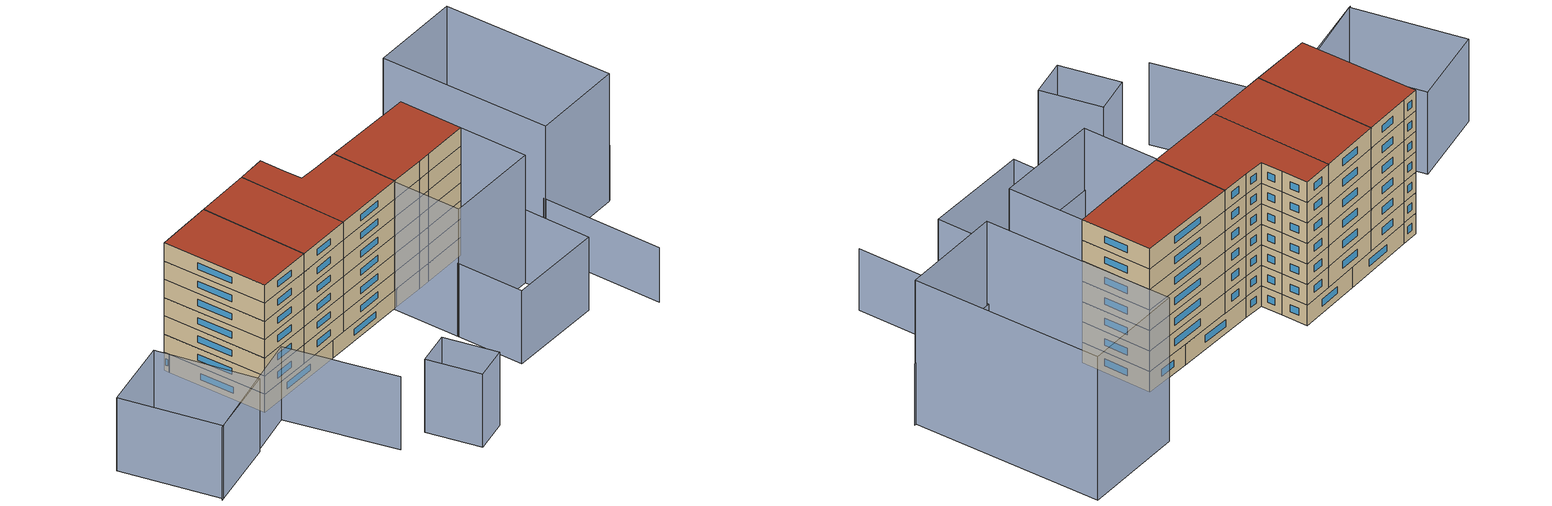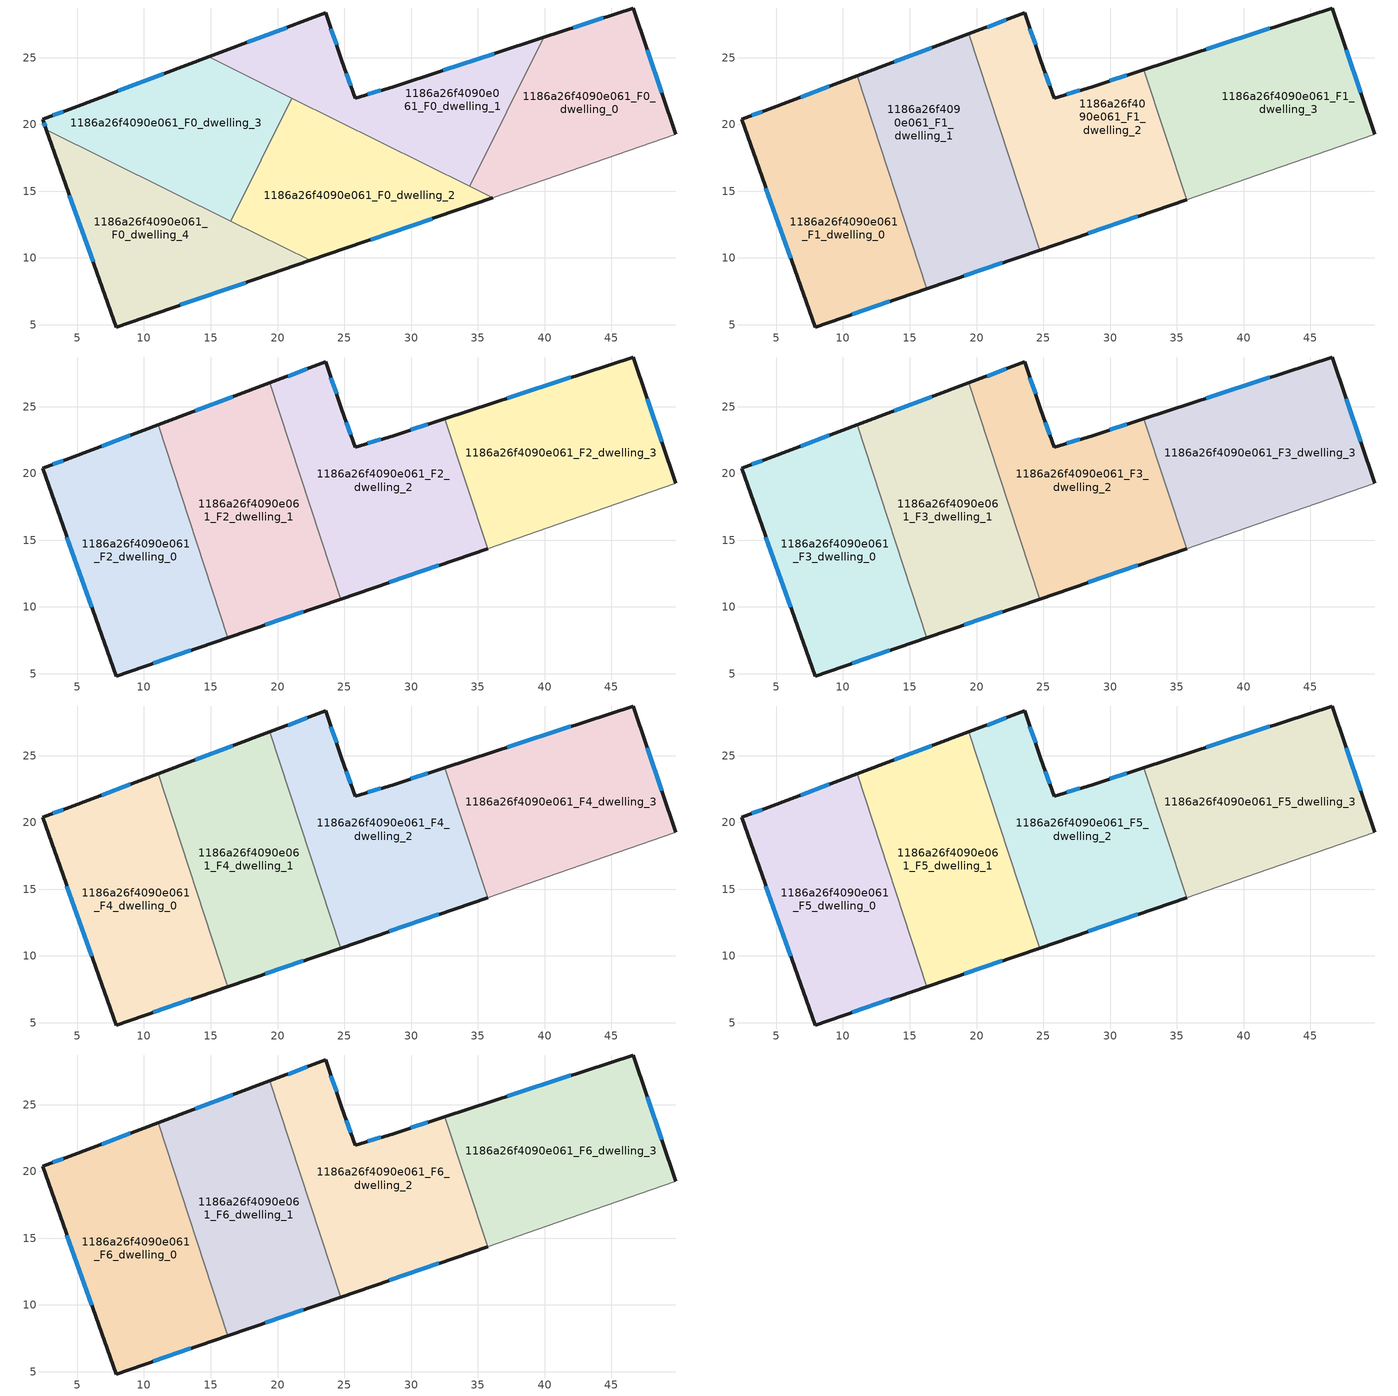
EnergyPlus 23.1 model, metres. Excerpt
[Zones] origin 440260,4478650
1186a26f4090e061_F0_dwelling_0
 floor ground (EU_floor_Construction): 46.62,28.72 49.84,19.25 42.82,16.83 40.99,16.17 36.12,14.5 34.41,15.35 39.95,26.53 z0
 wall outside (EU_wall_Construction): 49.84,19.25 46.62,28.72 39.95,26.53 z0:3
 wall adiabatic (EU_wall_Construction): 36.12,14.5 40.99,16.17 42.82,16.83 49.84,19.25 z0:3
 wall to 1186a26f4090e061_F0_dwelling_1 (EU_wall_Construction): 39.95,26.53 34.41,15.35 z0:3
 wall to 1186a26f4090e061_F0_dwelling_2 (EU_wall_Construction): 34.41,15.35 36.12,14.5 z0:3
 window (EU_Window_Construction): 44.41,27.99 42.16,27.25 / 48.77,22.39 47.69,25.58 z0.99:2.01
1186a26f4090e061_F0_dwelling_1
 floor ground (EU_floor_Construction): 39.95,26.53 34.41,15.35 14.84,25.05 23.6,28.35 24.83,24.76 25.82,21.96 28.7,22.83 z0
 wall outside (EU_wall_Construction): 39.95,26.53 28.7,22.83 25.82,21.96 24.83,24.76 23.6,28.35 14.84,25.05 z0:3
 wall to 1186a26f4090e061_F0_dwelling_3 (EU_wall_Construction): 14.84,25.05 21.07,21.96 z0:3
 wall to 1186a26f4090e061_F0_dwelling_2 (EU_wall_Construction): 21.07,21.96 34.41,15.35 z0:3
 window (EU_Window_Construction): 36.22,25.3 32.43,24.06 / 20.7,27.25 17.75,26.14 / 24.42,25.95 24.01,27.16 / 25.49,22.89 25.16,23.83 / 27.75,22.54 26.78,22.25 z0.99:2.01
1186a26f4090e061_F0_dwelling_2
 floor ground (EU_floor_Construction): 36.12,14.5 22.45,9.81 16.51,12.75 21.07,21.96 z0
 wall outside (EU_wall_Construction): 22.45,9.81 36.12,14.5 z0:3
 wall to 1186a26f4090e061_F0_dwelling_3 (EU_wall_Construction): 21.07,21.96 16.51,12.75 z0:3
 wall to 1186a26f4090e061_F0_dwelling_4 (EU_wall_Construction): 16.51,12.75 22.45,9.81 z0:3
 window (EU_Window_Construction): 26.98,11.37 31.59,12.95 z0.99:2.01
1186a26f4090e061_F0_dwelling_3
 floor ground (EU_floor_Construction): 21.07,21.96 16.51,12.75 2.68,19.61 2.41,20.38 4.73,21.25 14.84,25.05 z0
 wall outside (EU_wall_Construction): 14.84,25.05 4.73,21.25 2.41,20.38 2.68,19.61 z0:3
 wall to 1186a26f4090e061_F0_dwelling_4 (EU_wall_Construction): 2.68,19.61 16.51,12.76 z0:3
 window (EU_Window_Construction): 11.49,23.79 8.09,22.51 / 2.5,20.12 2.59,19.86 / 3.96,20.96 3.18,20.67 z0.99:2.01
1186a26f4090e061_F0_dwelling_4
 floor ground (EU_floor_Construction): 22.45,9.81 7.92,4.83 2.68,19.61 z0
 wall outside (EU_wall_Construction): 2.68,19.61 7.92,4.83 22.45,9.81 z0:3
 window (EU_Window_Construction): 12.73,6.48 17.63,8.16 / 4.42,14.71 6.18,9.73 z0.99:2.01
1186a26f4090e061_F1_dwelling_0
 floor to 1186a26f4090e061_F0_dwelling_4 (EU_floor_Construction): 14.27,13.86 16.29,7.7 7.92,4.83 2.68,19.61 z3
 floor to 1186a26f4090e061_F0_dwelling_3 (EU_floor_Construction): 11.07,23.63 14.27,13.86 2.68,19.61 2.41,20.38 4.73,21.25 z3
 wall outside (EU_wall_Construction): 11.07,23.63 4.73,21.25 2.41,20.38 7.92,4.83 16.29,7.7 z3:6
 wall to 1186a26f4090e061_F1_dwelling_1 (EU_wall_Construction): 16.29,7.7 11.07,23.63 z3:6
 window (EU_Window_Construction): 10.69,5.78 13.52,6.75 / 4.23,15.22 6.09,9.98 / 3.96,20.96 3.18,20.67 / 8.97,22.84 6.84,22.04 z3.99:5.01
1186a26f4090e061_F1_dwelling_1
 floor to 1186a26f4090e061_F0_dwelling_3 (EU_floor_Construction): 20.98,22.01 21.02,21.87 16.51,12.75 14.27,13.86 11.07,23.63 14.84,25.05 z3
 floor to 1186a26f4090e061_F0_dwelling_4 (EU_floor_Construction): 22.45,9.81 16.29,7.7 14.27,13.86 z3
 floor to 1186a26f4090e061_F0_dwelling_2 (EU_floor_Construction): 21.02,21.87 24.72,10.59 22.45,9.81 16.51,12.76 z3
 floor to 1186a26f4090e061_F0_dwelling_1 (EU_floor_Construction): 19.42,26.77 20.98,22.01 14.84,25.05 z3
 wall outside (EU_wall_Construction): 16.29,7.7 24.72,10.59 / 19.42,26.77 11.07,23.63 z3:6
 wall to 1186a26f4090e061_F1_dwelling_2 (EU_wall_Construction): 24.72,10.59 19.42,26.77 z3:6
 window (EU_Window_Construction): 19.08,8.66 21.92,9.63 / 16.65,25.73 13.84,24.67 z3.99:5.01
1186a26f4090e061_F1_dwelling_2
 floor to 1186a26f4090e061_F0_dwelling_1 (EU_floor_Construction): 32.54,24.09 35.01,16.56 34.41,15.35 20.98,22.01 19.42,26.77 23.6,28.35 24.83,24.76 25.82,21.96 28.7,22.83 z3
 floor to 1186a26f4090e061_F0_dwelling_2 (EU_floor_Construction): 35.6,14.76 35.73,14.37 24.72,10.59 21.02,21.87 21.07,21.96 z3
 floor to 1186a26f4090e061_F0_dwelling_0 (EU_floor_Construction): 35.01,16.56 35.6,14.76 34.41,15.35 z3
 wall outside (EU_wall_Construction): 32.54,24.09 28.7,22.83 25.82,21.96 24.83,24.76 23.6,28.35 19.42,26.77 / 24.72,10.59 35.73,14.37 z3:6
 wall to 1186a26f4090e061_F1_dwelling_3 (EU_wall_Construction): 35.73,14.37 32.54,24.09 z3:6
 window (EU_Window_Construction): 25.49,22.89 25.16,23.83 / 27.75,22.54 26.78,22.25 / 31.27,23.68 29.97,23.25 / 28.37,11.84 32.08,13.12 / 22.21,27.82 20.8,27.29 / 24.42,25.95 24.01,27.16 z3.99:5.01
1186a26f4090e061_F1_dwelling_3
 floor to 1186a26f4090e061_F0_dwelling_0 (EU_floor_Construction): 46.62,28.72 49.84,19.25 42.82,16.83 40.99,16.17 36.12,14.5 35.6,14.76 35.01,16.56 39.95,26.53 z3
 floor to 1186a26f4090e061_F0_dwelling_1 (EU_floor_Construction): 39.95,26.53 35.01,16.56 32.54,24.09 z3
 floor to 1186a26f4090e061_F0_dwelling_2 (EU_floor_Construction): 36.12,14.5 35.73,14.37 35.6,14.76 z3
 wall outside (EU_wall_Construction): 49.84,19.25 46.62,28.72 32.54,24.09 z3:6
 wall adiabatic (EU_wall_Construction): 35.73,14.37 40.99,16.17 42.82,16.83 49.84,19.25 z3:6
 window (EU_Window_Construction): 41.96,27.19 37.21,25.63 / 48.77,22.39 47.69,25.58 z3.99:5.01
1186a26f4090e061_F2_dwelling_0
 floor to 1186a26f4090e061_F1_dwelling_0 (EU_floor_Construction): 11.07,23.63 16.29,7.7 7.92,4.83 2.41,20.38 4.73,21.25 z6
 wall outside (EU_wall_Construction): 11.07,23.63 4.73,21.25 2.41,20.38 7.92,4.83 16.29,7.7 z6:9
 wall to 1186a26f4090e061_F2_dwelling_1 (EU_wall_Construction): 16.29,7.7 11.07,23.63 z6:9
 window (EU_Window_Construction): 10.69,5.78 13.52,6.75 / 4.23,15.22 6.09,9.98 / 3.96,20.96 3.18,20.67 / 8.97,22.84 6.84,22.04 z6.99:8.01
1186a26f4090e061_F2_dwelling_1
 floor to 1186a26f4090e061_F1_dwelling_1 (EU_floor_Construction): 19.42,26.77 24.72,10.59 16.29,7.7 11.07,23.63 z6
 wall outside (EU_wall_Construction): 16.29,7.7 24.72,10.59 / 19.42,26.77 11.07,23.63 z6:9
 wall to 1186a26f4090e061_F2_dwelling_2 (EU_wall_Construction): 24.72,10.59 19.42,26.77 z6:9
 window (EU_Window_Construction): 19.08,8.66 21.92,9.63 / 16.65,25.73 13.84,24.67 z6.99:8.01
1186a26f4090e061_F2_dwelling_2
 floor to 1186a26f4090e061_F1_dwelling_2 (EU_floor_Construction): 32.54,24.09 35.73,14.37 24.72,10.59 19.42,26.77 23.6,28.35 24.83,24.76 25.82,21.96 28.7,22.83 z6
 wall outside (EU_wall_Construction): 32.54,24.09 28.7,22.83 25.82,21.96 24.83,24.76 23.6,28.35 19.42,26.77 / 24.72,10.59 35.73,14.37 z6:9
 wall to 1186a26f4090e061_F2_dwelling_3 (EU_wall_Construction): 35.73,14.37 32.54,24.09 z6:9
 window (EU_Window_Construction): 25.49,22.89 25.16,23.83 / 27.75,22.54 26.78,22.25 / 31.27,23.68 29.97,23.25 / 28.37,11.84 32.08,13.12 / 22.21,27.82 20.8,27.29 / 24.42,25.95 24.01,27.16 z6.99:8.01
1186a26f4090e061_F2_dwelling_3
 floor to 1186a26f4090e061_F1_dwelling_3 (EU_floor_Construction): 46.62,28.72 49.84,19.25 42.82,16.83 40.99,16.17 35.73,14.37 32.54,24.09 z6
 wall outside (EU_wall_Construction): 49.84,19.25 46.62,28.72 32.54,24.09 z6:9
 wall adiabatic (EU_wall_Construction): 35.73,14.37 40.99,16.17 42.82,16.83 49.84,19.25 z6:9
 window (EU_Window_Construction): 41.96,27.19 37.21,25.63 / 48.77,22.39 47.69,25.58 z6.99:8.01
1186a26f4090e061_F3_dwelling_0
 floor to 1186a26f4090e061_F2_dwelling_0 (EU_floor_Construction): 11.07,23.63 16.29,7.7 7.92,4.83 2.41,20.38 4.73,21.25 z9
 wall outside (EU_wall_Construction): 11.07,23.63 4.73,21.25 2.41,20.38 7.92,4.83 16.29,7.7 z9:12
 wall to 1186a26f4090e061_F3_dwelling_1 (EU_wall_Construction): 16.29,7.7 11.07,23.63 z9:12
 window (EU_Window_Construction): 10.69,5.78 13.52,6.75 / 4.23,15.22 6.09,9.98 / 3.96,20.96 3.18,20.67 / 8.97,22.84 6.84,22.04 z9.99:11.01
1186a26f4090e061_F3_dwelling_1
 floor to 1186a26f4090e061_F2_dwelling_1 (EU_floor_Construction): 19.42,26.77 24.72,10.59 16.29,7.7 11.07,23.63 z9
 wall outside (EU_wall_Construction): 16.29,7.7 24.72,10.59 / 19.42,26.77 11.07,23.63 z9:12
 wall to 1186a26f4090e061_F3_dwelling_2 (EU_wall_Construction): 24.72,10.59 19.42,26.77 z9:12
 window (EU_Window_Construction): 19.08,8.66 21.92,9.63 / 16.65,25.73 13.84,24.67 z9.99:11.01
1186a26f4090e061_F3_dwelling_2
 floor to 1186a26f4090e061_F2_dwelling_2 (EU_floor_Construction): 32.54,24.09 35.73,14.37 24.72,10.59 19.42,26.77 23.6,28.35 24.83,24.76 25.82,21.96 28.7,22.83 z9
 wall outside (EU_wall_Construction): 32.54,24.09 28.7,22.83 25.82,21.96 24.83,24.76 23.6,28.35 19.42,26.77 / 24.72,10.59 35.73,14.37 z9:12
 wall to 1186a26f4090e061_F3_dwelling_3 (EU_wall_Construction): 35.73,14.37 32.54,24.09 z9:12
 window (EU_Window_Construction): 25.49,22.89 25.16,23.83 / 27.75,22.54 26.78,22.25 / 31.27,23.68 29.97,23.25 / 28.37,11.84 32.08,13.12 / 22.21,27.82 20.8,27.29 / 24.42,25.95 24.01,27.16 z9.99:11.01
1186a26f4090e061_F3_dwelling_3
 floor to 1186a26f4090e061_F2_dwelling_3 (EU_floor_Construction): 46.62,28.72 49.84,19.25 42.82,16.83 40.99,16.17 35.73,14.37 32.54,24.09 z9
 wall outside (EU_wall_Construction): 49.84,19.25 46.62,28.72 32.54,24.09 z9:12
 wall adiabatic (EU_wall_Construction): 35.73,14.37 40.99,16.17 42.82,16.83 49.84,19.25 z9:12
 window (EU_Window_Construction): 41.96,27.19 37.21,25.63 / 48.77,22.39 47.69,25.58 z9.99:11.01
1186a26f4090e061_F4_dwelling_0
 floor to 1186a26f4090e061_F3_dwelling_0 (EU_floor_Construction): 11.07,23.63 16.29,7.7 7.92,4.83 2.41,20.38 4.73,21.25 z12
 wall outside (EU_wall_Construction): 11.07,23.63 4.73,21.25 2.41,20.38 7.92,4.83 16.29,7.7 z12:15
 wall to 1186a26f4090e061_F4_dwelling_1 (EU_wall_Construction): 16.29,7.7 11.07,23.63 z12:15
 window (EU_Window_Construction): 10.69,5.78 13.52,6.75 / 4.23,15.22 6.09,9.98 / 3.96,20.96 3.18,20.67 / 8.97,22.84 6.84,22.04 z12.99:14.01
1186a26f4090e061_F4_dwelling_1
 floor to 1186a26f4090e061_F3_dwelling_1 (EU_floor_Construction): 19.42,26.77 24.72,10.59 16.29,7.7 11.07,23.63 z12
 wall outside (EU_wall_Construction): 16.29,7.7 24.72,10.59 / 19.42,26.77 11.07,23.63 z12:15
 wall to 1186a26f4090e061_F4_dwelling_2 (EU_wall_Construction): 24.72,10.59 19.42,26.77 z12:15
 window (EU_Window_Construction): 19.08,8.66 21.92,9.63 / 16.65,25.73 13.84,24.67 z12.99:14.01
1186a26f4090e061_F4_dwelling_2
 floor to 1186a26f4090e061_F3_dwelling_2 (EU_floor_Construction): 32.54,24.09 35.73,14.37 24.72,10.59 19.42,26.77 23.6,28.35 24.83,24.76 25.82,21.96 28.7,22.83 z12
 wall outside (EU_wall_Construction): 32.54,24.09 28.7,22.83 25.82,21.96 24.83,24.76 23.6,28.35 19.42,26.77 / 24.72,10.59 35.73,14.37 z12:15
 wall to 1186a26f4090e061_F4_dwelling_3 (EU_wall_Construction): 35.73,14.37 32.54,24.09 z12:15
 window (EU_Window_Construction): 25.49,22.89 25.16,23.83 / 27.75,22.54 26.78,22.25 / 31.27,23.68 29.97,23.25 / 28.37,11.84 32.08,13.12 / 22.21,27.82 20.8,27.29 / 24.42,25.95 24.01,27.16 z12.99:14.01
1186a26f4090e061_F4_dwelling_3
 floor to 1186a26f4090e061_F3_dwelling_3 (EU_floor_Construction): 46.62,28.72 49.84,19.25 42.82,16.83 40.99,16.17 35.73,14.37 32.54,24.09 z12
 wall outside (EU_wall_Construction): 49.84,19.25 46.62,28.72 32.54,24.09 z12:15
 wall adiabatic (EU_wall_Construction): 35.73,14.37 40.99,16.17 42.82,16.83 49.84,19.25 z12:15
 window (EU_Window_Construction): 41.96,27.19 37.21,25.63 / 48.77,22.39 47.69,25.58 z12.99:14.01
1186a26f4090e061_F5_dwelling_0
 floor to 1186a26f4090e061_F4_dwelling_0 (EU_floor_Construction): 11.07,23.63 16.29,7.7 7.92,4.83 2.41,20.38 4.73,21.25 z15
 wall outside (EU_wall_Construction): 11.07,23.63 4.73,21.25 2.41,20.38 7.92,4.83 16.29,7.7 z15:18
 wall to 1186a26f4090e061_F5_dwelling_1 (EU_wall_Construction): 16.29,7.7 11.07,23.63 z15:18
 window (EU_Window_Construction): 10.69,5.78 13.52,6.75 / 4.23,15.22 6.09,9.98 / 3.96,20.96 3.18,20.67 / 8.97,22.84 6.84,22.04 z15.99:17.01
1186a26f4090e061_F5_dwelling_1
 floor to 1186a26f4090e061_F4_dwelling_1 (EU_floor_Construction): 19.42,26.77 24.72,10.59 16.29,7.7 11.07,23.63 z15
 wall outside (EU_wall_Construction): 16.29,7.7 24.72,10.59 / 19.42,26.77 11.07,23.63 z15:18
 wall to 1186a26f4090e061_F5_dwelling_2 (EU_wall_Construction): 24.72,10.59 19.42,26.77 z15:18
 window (EU_Window_Construction): 19.08,8.66 21.92,9.63 / 16.65,25.73 13.84,24.67 z15.99:17.01
1186a26f4090e061_F5_dwelling_2
 floor to 1186a26f4090e061_F4_dwelling_2 (EU_floor_Construction): 32.54,24.09 35.73,14.37 24.72,10.59 19.42,26.77 23.6,28.35 24.83,24.76 25.82,21.96 28.7,22.83 z15
 wall outside (EU_wall_Construction): 32.54,24.09 28.7,22.83 25.82,21.96 24.83,24.76 23.6,28.35 19.42,26.77 / 24.72,10.59 35.73,14.37 z15:18
 wall to 1186a26f4090e061_F5_dwelling_3 (EU_wall_Construction): 35.73,14.37 32.54,24.09 z15:18
 window (EU_Window_Construction): 25.49,22.89 25.16,23.83 / 27.75,22.54 26.78,22.25 / 31.27,23.68 29.97,23.25 / 28.37,11.84 32.08,13.12 / 22.21,27.82 20.8,27.29 / 24.42,25.95 24.01,27.16 z15.99:17.01
1186a26f4090e061_F5_dwelling_3
 floor to 1186a26f4090e061_F4_dwelling_3 (EU_floor_Construction): 46.62,28.72 49.84,19.25 42.82,16.83 40.99,16.17 35.73,14.37 32.54,24.09 z15
 wall outside (EU_wall_Construction): 49.84,19.25 46.62,28.72 32.54,24.09 z15:18
 wall adiabatic (EU_wall_Construction): 35.73,14.37 40.99,16.17 42.82,16.83 49.84,19.25 z15:18
 window (EU_Window_Construction): 41.96,27.19 37.21,25.63 / 48.77,22.39 47.69,25.58 z15.99:17.01
1186a26f4090e061_F6_dwelling_0
 floor to 1186a26f4090e061_F5_dwelling_0 (EU_floor_Construction): 11.07,23.63 16.29,7.7 7.92,4.83 2.41,20.38 4.73,21.25 z18
 wall outside (EU_wall_Construction): 11.07,23.63 4.73,21.25 2.41,20.38 7.92,4.83 16.29,7.7 z18:21
 wall to 1186a26f4090e061_F6_dwelling_1 (EU_wall_Construction): 16.29,7.7 11.07,23.63 z18:21
 window (EU_Window_Construction): 10.69,5.78 13.52,6.75 / 4.23,15.22 6.09,9.98 / 3.96,20.96 3.18,20.67 / 8.97,22.84 6.84,22.04 z18.99:20.01
 roof outside (EU_roof_Construction): 16.29,7.7 11.07,23.63 4.73,21.25 2.41,20.38 7.92,4.83 z21
1186a26f4090e061_F6_dwelling_1
 floor to 1186a26f4090e061_F5_dwelling_1 (EU_floor_Construction): 19.42,26.77 24.72,10.59 16.29,7.7 11.07,23.63 z18
 wall outside (EU_wall_Construction): 16.29,7.7 24.72,10.59 / 19.42,26.77 11.07,23.63 z18:21
 wall to 1186a26f4090e061_F6_dwelling_2 (EU_wall_Construction): 24.72,10.59 19.42,26.77 z18:21
 window (EU_Window_Construction): 19.08,8.66 21.92,9.63 / 16.65,25.73 13.84,24.67 z18.99:20.01
 roof outside (EU_roof_Construction): 24.72,10.59 19.42,26.77 11.07,23.63 16.29,7.7 z21
1186a26f4090e061_F6_dwelling_2
 floor to 1186a26f4090e061_F5_dwelling_2 (EU_floor_Construction): 32.54,24.09 35.73,14.37 24.72,10.59 19.42,26.77 23.6,28.35 24.83,24.76 25.82,21.96 28.7,22.83 z18
 wall outside (EU_wall_Construction): 32.54,24.09 28.7,22.83 25.82,21.96 24.83,24.76 23.6,28.35 19.42,26.77 / 24.72,10.59 35.73,14.37 z18:21
 wall to 1186a26f4090e061_F6_dwelling_3 (EU_wall_Construction): 35.73,14.37 32.54,24.09 z18:21
 window (EU_Window_Construction): 25.49,22.89 25.16,23.83 / 27.75,22.54 26.78,22.25 / 31.27,23.68 29.97,23.25 / 28.37,11.84 32.08,13.12 / 22.21,27.82 20.8,27.29 / 24.42,25.95 24.01,27.16 z18.99:20.01
 roof outside (EU_roof_Construction): 35.73,14.37 32.54,24.09 28.7,22.83 25.82,21.96 24.83,24.76 23.6,28.35 19.42,26.77 24.72,10.59 z21
1186a26f4090e061_F6_dwelling_3
 floor to 1186a26f4090e061_F5_dwelling_3 (EU_floor_Construction): 46.62,28.72 49.84,19.25 42.82,16.83 40.99,16.17 35.73,14.37 32.54,24.09 z18
 wall outside (EU_wall_Construction): 49.84,19.25 46.62,28.72 32.54,24.09 z18:21
 wall adiabatic (EU_wall_Construction): 35.73,14.37 40.99,16.17 42.82,16.83 49.84,19.25 z18:21
 window (EU_Window_Construction): 41.96,27.19 37.21,25.63 / 48.77,22.39 47.69,25.58 z18.99:20.01
 roof outside (EU_roof_Construction): 49.84,19.25 46.62,28.72 32.54,24.09 35.73,14.37 40.99,16.17 42.82,16.83 z21
shading: -8.07,-8.24 8.82,2.31 / 8.82,2.31 18.02,-12.43 / 27.63,-8.16 32.02,-15.38 / 32.02,-15.38 27.29,-18.25 / 27.29,-18.25 22.9,-11.03 / 22.9,-11.03 27.63,-8.16 / 42.4,-5.65 39,4.36 / 39,4.36 53.31,9.22 / 53.31,9.22 56.71,-0.78 / 56.71,-0.78 42.4,-5.65 / -5.65,11.34 2.31,-2.06 / 2.31,-2.06 -7.84,-8.09 / -7.84,-8.09 -15.8,5.3 / -15.8,5.3 -5.65,11.34 z0:12; 65.42,-4.63 59.24,13.37 / 59.24,13.37 73.33,18.21 z0:9; 35.55,14.31 49.83,19.26 / 49.83,19.26 53.32,9.18 / 53.32,9.18 39.04,4.23 / 39.04,4.23 35.55,14.31 / 64.16,43.06 73.13,18.04 / 73.13,18.04 59.34,13.1 / 59.34,13.1 50.37,38.12 / 50.37,38.12 64.16,43.06 z0:21
[Building]
EU S2 Campaign: North Axis=0; Terrain=City; Solar Distribution=FullExterior
[Site:Location]
Madrid: Latitude=40.5; Longitude=-3.5; Time Zone=1; Elevation=609
[SizingPeriod:WeatherFileDays]
AnnualSizingPeriod: Begin Month=1; Begin Day of Month=1; End Month=12; End Day of Month=31; Day of Week for Start Day=Monday; Use Weather File Daylight Saving Period=No; Use Weather File Rain and Snow Indicators=No
[MATERIAL]
EU_InternalMass_Material: Roughness=MediumRough; Thickness=0.1; Conductivity=1; Density=1800; Specific Heat=900; Thermal Absorptance=0.9; Solar Absorptance=0.7; Visible Absorptance=0.7
[MATERIAL:NOMASS] Roughness=MediumRough; Thermal Absorptance=0.9; Solar Absorptance=0.7; Visible Absorptance=0.7
Name | Thermal Resistance
EU_wall_NoMass | 0.609216
EU_roof_NoMass | 0.513268
EU_floor_NoMass | 0.568163
[WINDOWMATERIAL:SIMPLEGLAZINGSYSTEM]
EU_Window_SimpleGlazing: UFactor=5.50606; Solar Heat Gain Coefficient=0.85; Visible Transmittance=0.85
[CONSTRUCTION]
EU_wall_Construction: EU_wall_NoMass
EU_roof_Construction: EU_roof_NoMass
EU_floor_Construction: EU_floor_NoMass
EU_InternalMass_Construction: EU_InternalMass_Material
EU_Window_Construction: EU_Window_SimpleGlazing
[ZONE] Type=1; Multiplier=1; Ceiling Height=autocalculate; Floor Area=autocalculate; Part of Total Floor Area=Yes
Name | Volume
1186a26f4090e061_F0_dwelling_0 | 361.268
1186a26f4090e061_F1_dwelling_0; 1186a26f4090e061_F2_dwelling_0; 1186a26f4090e061_F3_dwelling_0; 1186a26f4090e061_F4_dwelling_0; 1186a26f4090e061_F5_dwelling_0; 1186a26f4090e061_F6_dwelling_0 | 451.605
1186a26f4090e061_F0_dwelling_1 | 361.294
1186a26f4090e061_F1_dwelling_1; 1186a26f4090e061_F2_dwelling_1; 1186a26f4090e061_F3_dwelling_1; 1186a26f4090e061_F4_dwelling_1; 1186a26f4090e061_F5_dwelling_1; 1186a26f4090e061_F6_dwelling_1 | 451.604
1186a26f4090e061_F0_dwelling_2 | 361.279
1186a26f4090e061_F1_dwelling_2; 1186a26f4090e061_F2_dwelling_2; 1186a26f4090e061_F3_dwelling_2; 1186a26f4090e061_F4_dwelling_2; 1186a26f4090e061_F5_dwelling_2; 1186a26f4090e061_F6_dwelling_2 | 451.607
1186a26f4090e061_F0_dwelling_3 | 361.281
1186a26f4090e061_F1_dwelling_3; 1186a26f4090e061_F2_dwelling_3; 1186a26f4090e061_F3_dwelling_3; 1186a26f4090e061_F4_dwelling_3; 1186a26f4090e061_F5_dwelling_3; 1186a26f4090e061_F6_dwelling_3 | 451.603
1186a26f4090e061_F0_dwelling_4 | 361.289
[INTERNALMASS] Construction=EU_InternalMass_Construction
Name | Zone or ZoneList | Surface Area
1186a26f4090e061_F0_dwelling_0_EU_InternalMass | 1186a26f4090e061_F0_dwelling_0 | 120.422
1186a26f4090e061_F0_dwelling_1_EU_InternalMass | 1186a26f4090e061_F0_dwelling_1 | 120.433
1186a26f4090e061_F0_dwelling_2_EU_InternalMass | 1186a26f4090e061_F0_dwelling_2 | 120.429
1186a26f4090e061_F0_dwelling_3_EU_InternalMass | 1186a26f4090e061_F0_dwelling_3 | 120.426
1186a26f4090e061_F0_dwelling_4_EU_InternalMass | 1186a26f4090e061_F0_dwelling_4 | 120.43
1186a26f4090e061_F1_dwelling_0_EU_InternalMass | 1186a26f4090e061_F1_dwelling_0 | 150.535
1186a26f4090e061_F1_dwelling_1_EU_InternalMass | 1186a26f4090e061_F1_dwelling_1 | 150.535
1186a26f4090e061_F1_dwelling_2_EU_InternalMass | 1186a26f4090e061_F1_dwelling_2 | 150.536
1186a26f4090e061_F1_dwelling_3_EU_InternalMass | 1186a26f4090e061_F1_dwelling_3 | 150.534
1186a26f4090e061_F2_dwelling_0_EU_InternalMass | 1186a26f4090e061_F2_dwelling_0 | 150.535
1186a26f4090e061_F2_dwelling_1_EU_InternalMass | 1186a26f4090e061_F2_dwelling_1 | 150.535
1186a26f4090e061_F2_dwelling_2_EU_InternalMass | 1186a26f4090e061_F2_dwelling_2 | 150.536
1186a26f4090e061_F2_dwelling_3_EU_InternalMass | 1186a26f4090e061_F2_dwelling_3 | 150.534
1186a26f4090e061_F3_dwelling_0_EU_InternalMass | 1186a26f4090e061_F3_dwelling_0 | 150.535
1186a26f4090e061_F3_dwelling_1_EU_InternalMass | 1186a26f4090e061_F3_dwelling_1 | 150.535
1186a26f4090e061_F3_dwelling_2_EU_InternalMass | 1186a26f4090e061_F3_dwelling_2 | 150.536
1186a26f4090e061_F3_dwelling_3_EU_InternalMass | 1186a26f4090e061_F3_dwelling_3 | 150.534
1186a26f4090e061_F4_dwelling_0_EU_InternalMass | 1186a26f4090e061_F4_dwelling_0 | 150.535
1186a26f4090e061_F4_dwelling_1_EU_InternalMass | 1186a26f4090e061_F4_dwelling_1 | 150.535
1186a26f4090e061_F4_dwelling_2_EU_InternalMass | 1186a26f4090e061_F4_dwelling_2 | 150.536
1186a26f4090e061_F4_dwelling_3_EU_InternalMass | 1186a26f4090e061_F4_dwelling_3 | 150.534
1186a26f4090e061_F5_dwelling_0_EU_InternalMass | 1186a26f4090e061_F5_dwelling_0 | 150.535
1186a26f4090e061_F5_dwelling_1_EU_InternalMass | 1186a26f4090e061_F5_dwelling_1 | 150.535
1186a26f4090e061_F5_dwelling_2_EU_InternalMass | 1186a26f4090e061_F5_dwelling_2 | 150.536
1186a26f4090e061_F5_dwelling_3_EU_InternalMass | 1186a26f4090e061_F5_dwelling_3 | 150.534
1186a26f4090e061_F6_dwelling_0_EU_InternalMass | 1186a26f4090e061_F6_dwelling_0 | 150.535
1186a26f4090e061_F6_dwelling_1_EU_InternalMass | 1186a26f4090e061_F6_dwelling_1 | 150.535
1186a26f4090e061_F6_dwelling_2_EU_InternalMass | 1186a26f4090e061_F6_dwelling_2 | 150.536
1186a26f4090e061_F6_dwelling_3_EU_InternalMass | 1186a26f4090e061_F6_dwelling_3 | 150.534
[OTHEREQUIPMENT] Fuel Type=Electricity; Design Level Calculation Method=Watts/Area; Power per Zone Floor Area=1; Fraction Latent=0; Fraction Radiant=0; Fraction Lost=0; Carbon Dioxide Generation Rate=0; EndUse Subcategory=EU_Step8_InternalGains
Name | Zone or ZoneList or Space or SpaceList | Schedule
EU_Step8_InternalGain_1186a26f4090e061_F0_dwelling_0_f000 | 1186a26f4090e061_F0_dwelling_0 | EU_Step8_GainSchedule_1186a26f4090e061_F0_dwelling_0_f000
EU_Step8_InternalGain_1186a26f4090e061_F0_dwelling_1_f000 | 1186a26f4090e061_F0_dwelling_1 | EU_Step8_GainSchedule_1186a26f4090e061_F0_dwelling_1_f000
EU_Step8_InternalGain_1186a26f4090e061_F0_dwelling_2_f000 | 1186a26f4090e061_F0_dwelling_2 | EU_Step8_GainSchedule_1186a26f4090e061_F0_dwelling_2_f000
EU_Step8_InternalGain_1186a26f4090e061_F0_dwelling_3_f000 | 1186a26f4090e061_F0_dwelling_3 | EU_Step8_GainSchedule_1186a26f4090e061_F0_dwelling_3_f000
EU_Step8_InternalGain_1186a26f4090e061_F0_dwelling_4_f000 | 1186a26f4090e061_F0_dwelling_4 | EU_Step8_GainSchedule_1186a26f4090e061_F0_dwelling_4_f000
EU_Step8_InternalGain_1186a26f4090e061_F1_dwelling_0_f000 | 1186a26f4090e061_F1_dwelling_0 | EU_Step8_GainSchedule_1186a26f4090e061_F1_dwelling_0_f000
EU_Step8_InternalGain_1186a26f4090e061_F1_dwelling_1_f000 | 1186a26f4090e061_F1_dwelling_1 | EU_Step8_GainSchedule_1186a26f4090e061_F1_dwelling_1_f000
EU_Step8_InternalGain_1186a26f4090e061_F1_dwelling_2_f000 | 1186a26f4090e061_F1_dwelling_2 | EU_Step8_GainSchedule_1186a26f4090e061_F1_dwelling_2_f000
EU_Step8_InternalGain_1186a26f4090e061_F1_dwelling_3_f000 | 1186a26f4090e061_F1_dwelling_3 | EU_Step8_GainSchedule_1186a26f4090e061_F1_dwelling_3_f000
EU_Step8_InternalGain_1186a26f4090e061_F2_dwelling_0_f000 | 1186a26f4090e061_F2_dwelling_0 | EU_Step8_GainSchedule_1186a26f4090e061_F2_dwelling_0_f000
EU_Step8_InternalGain_1186a26f4090e061_F2_dwelling_1_f000 | 1186a26f4090e061_F2_dwelling_1 | EU_Step8_GainSchedule_1186a26f4090e061_F2_dwelling_1_f000
EU_Step8_InternalGain_1186a26f4090e061_F2_dwelling_2_f000 | 1186a26f4090e061_F2_dwelling_2 | EU_Step8_GainSchedule_1186a26f4090e061_F2_dwelling_2_f000
EU_Step8_InternalGain_1186a26f4090e061_F2_dwelling_3_f000 | 1186a26f4090e061_F2_dwelling_3 | EU_Step8_GainSchedule_1186a26f4090e061_F2_dwelling_3_f000
EU_Step8_InternalGain_1186a26f4090e061_F3_dwelling_0_f000 | 1186a26f4090e061_F3_dwelling_0 | EU_Step8_GainSchedule_1186a26f4090e061_F3_dwelling_0_f000
EU_Step8_InternalGain_1186a26f4090e061_F3_dwelling_1_f000 | 1186a26f4090e061_F3_dwelling_1 | EU_Step8_GainSchedule_1186a26f4090e061_F3_dwelling_1_f000
EU_Step8_InternalGain_1186a26f4090e061_F3_dwelling_2_f000 | 1186a26f4090e061_F3_dwelling_2 | EU_Step8_GainSchedule_1186a26f4090e061_F3_dwelling_2_f000
EU_Step8_InternalGain_1186a26f4090e061_F3_dwelling_3_f000 | 1186a26f4090e061_F3_dwelling_3 | EU_Step8_GainSchedule_1186a26f4090e061_F3_dwelling_3_f000
EU_Step8_InternalGain_1186a26f4090e061_F4_dwelling_0_f000 | 1186a26f4090e061_F4_dwelling_0 | EU_Step8_GainSchedule_1186a26f4090e061_F4_dwelling_0_f000
EU_Step8_InternalGain_1186a26f4090e061_F4_dwelling_1_f000 | 1186a26f4090e061_F4_dwelling_1 | EU_Step8_GainSchedule_1186a26f4090e061_F4_dwelling_1_f000
EU_Step8_InternalGain_1186a26f4090e061_F4_dwelling_2_f000 | 1186a26f4090e061_F4_dwelling_2 | EU_Step8_GainSchedule_1186a26f4090e061_F4_dwelling_2_f000
EU_Step8_InternalGain_1186a26f4090e061_F4_dwelling_3_f000 | 1186a26f4090e061_F4_dwelling_3 | EU_Step8_GainSchedule_1186a26f4090e061_F4_dwelling_3_f000
EU_Step8_InternalGain_1186a26f4090e061_F5_dwelling_0_f000 | 1186a26f4090e061_F5_dwelling_0 | EU_Step8_GainSchedule_1186a26f4090e061_F5_dwelling_0_f000
EU_Step8_InternalGain_1186a26f4090e061_F5_dwelling_1_f000 | 1186a26f4090e061_F5_dwelling_1 | EU_Step8_GainSchedule_1186a26f4090e061_F5_dwelling_1_f000
EU_Step8_InternalGain_1186a26f4090e061_F5_dwelling_2_f000 | 1186a26f4090e061_F5_dwelling_2 | EU_Step8_GainSchedule_1186a26f4090e061_F5_dwelling_2_f000
EU_Step8_InternalGain_1186a26f4090e061_F5_dwelling_3_f000 | 1186a26f4090e061_F5_dwelling_3 | EU_Step8_GainSchedule_1186a26f4090e061_F5_dwelling_3_f000
EU_Step8_InternalGain_1186a26f4090e061_F6_dwelling_0_f000 | 1186a26f4090e061_F6_dwelling_0 | EU_Step8_GainSchedule_1186a26f4090e061_F6_dwelling_0_f000
EU_Step8_InternalGain_1186a26f4090e061_F6_dwelling_1_f000 | 1186a26f4090e061_F6_dwelling_1 | EU_Step8_GainSchedule_1186a26f4090e061_F6_dwelling_1_f000
EU_Step8_InternalGain_1186a26f4090e061_F6_dwelling_2_f000 | 1186a26f4090e061_F6_dwelling_2 | EU_Step8_GainSchedule_1186a26f4090e061_F6_dwelling_2_f000
EU_Step8_InternalGain_1186a26f4090e061_F6_dwelling_3_f000 | 1186a26f4090e061_F6_dwelling_3 | EU_Step8_GainSchedule_1186a26f4090e061_F6_dwelling_3_f000
[ZONEVENTILATION:DESIGNFLOWRATE] Schedule=EU_AlwaysOn; Design Flow Rate Calculation Method=AirChanges/Hour; Air Changes per Hour=0.752966; Ventilation Type=Natural; Fan Pressure Rise=0; Fan Total Efficiency=1; Constant Term Coefficient=1; Temperature Term Coefficient=0; Velocity Term Coefficient=0; Velocity Squared Term Coefficient=0; Minimum Indoor Temperature=-100; Maximum Indoor Temperature=100; Delta Temperature=-100; Minimum Outdoor Temperature=-100; Maximum Outdoor Temperature=100; Maximum Wind Speed=40
Name | Zone or ZoneList or Space or SpaceList
EU_ConstantAir_1186a26f4090e061_F0_dwelling_0 | 1186a26f4090e061_F0_dwelling_0
EU_ConstantAir_1186a26f4090e061_F0_dwelling_1 | 1186a26f4090e061_F0_dwelling_1
EU_ConstantAir_1186a26f4090e061_F0_dwelling_2 | 1186a26f4090e061_F0_dwelling_2
EU_ConstantAir_1186a26f4090e061_F0_dwelling_3 | 1186a26f4090e061_F0_dwelling_3
EU_ConstantAir_1186a26f4090e061_F0_dwelling_4 | 1186a26f4090e061_F0_dwelling_4
EU_ConstantAir_1186a26f4090e061_F1_dwelling_0 | 1186a26f4090e061_F1_dwelling_0
EU_ConstantAir_1186a26f4090e061_F1_dwelling_1 | 1186a26f4090e061_F1_dwelling_1
EU_ConstantAir_1186a26f4090e061_F1_dwelling_2 | 1186a26f4090e061_F1_dwelling_2
EU_ConstantAir_1186a26f4090e061_F1_dwelling_3 | 1186a26f4090e061_F1_dwelling_3
EU_ConstantAir_1186a26f4090e061_F2_dwelling_0 | 1186a26f4090e061_F2_dwelling_0
EU_ConstantAir_1186a26f4090e061_F2_dwelling_1 | 1186a26f4090e061_F2_dwelling_1
EU_ConstantAir_1186a26f4090e061_F2_dwelling_2 | 1186a26f4090e061_F2_dwelling_2
EU_ConstantAir_1186a26f4090e061_F2_dwelling_3 | 1186a26f4090e061_F2_dwelling_3
EU_ConstantAir_1186a26f4090e061_F3_dwelling_0 | 1186a26f4090e061_F3_dwelling_0
EU_ConstantAir_1186a26f4090e061_F3_dwelling_1 | 1186a26f4090e061_F3_dwelling_1
EU_ConstantAir_1186a26f4090e061_F3_dwelling_2 | 1186a26f4090e061_F3_dwelling_2
EU_ConstantAir_1186a26f4090e061_F3_dwelling_3 | 1186a26f4090e061_F3_dwelling_3
EU_ConstantAir_1186a26f4090e061_F4_dwelling_0 | 1186a26f4090e061_F4_dwelling_0
EU_ConstantAir_1186a26f4090e061_F4_dwelling_1 | 1186a26f4090e061_F4_dwelling_1
EU_ConstantAir_1186a26f4090e061_F4_dwelling_2 | 1186a26f4090e061_F4_dwelling_2
EU_ConstantAir_1186a26f4090e061_F4_dwelling_3 | 1186a26f4090e061_F4_dwelling_3
EU_ConstantAir_1186a26f4090e061_F5_dwelling_0 | 1186a26f4090e061_F5_dwelling_0
EU_ConstantAir_1186a26f4090e061_F5_dwelling_1 | 1186a26f4090e061_F5_dwelling_1
EU_ConstantAir_1186a26f4090e061_F5_dwelling_2 | 1186a26f4090e061_F5_dwelling_2
EU_ConstantAir_1186a26f4090e061_F5_dwelling_3 | 1186a26f4090e061_F5_dwelling_3
EU_ConstantAir_1186a26f4090e061_F6_dwelling_0 | 1186a26f4090e061_F6_dwelling_0
EU_ConstantAir_1186a26f4090e061_F6_dwelling_1 | 1186a26f4090e061_F6_dwelling_1
EU_ConstantAir_1186a26f4090e061_F6_dwelling_2 | 1186a26f4090e061_F6_dwelling_2
EU_ConstantAir_1186a26f4090e061_F6_dwelling_3 | 1186a26f4090e061_F6_dwelling_3
[HVACTEMPLATE:THERMOSTAT] Constant Heating Setpoint=20; Constant Cooling Setpoint=50
EU_HeatOnly_1186a26f4090e061_F0_dwelling_0; EU_HeatOnly_1186a26f4090e061_F0_dwelling_1; EU_HeatOnly_1186a26f4090e061_F0_dwelling_2; EU_HeatOnly_1186a26f4090e061_F0_dwelling_3; EU_HeatOnly_1186a26f4090e061_F0_dwelling_4; EU_HeatOnly_1186a26f4090e061_F1_dwelling_0; EU_HeatOnly_1186a26f4090e061_F1_dwelling_1; EU_HeatOnly_1186a26f4090e061_F1_dwelling_2; EU_HeatOnly_1186a26f4090e061_F1_dwelling_3; EU_HeatOnly_1186a26f4090e061_F2_dwelling_0; EU_HeatOnly_1186a26f4090e061_F2_dwelling_1; EU_HeatOnly_1186a26f4090e061_F2_dwelling_2; EU_HeatOnly_1186a26f4090e061_F2_dwelling_3; EU_HeatOnly_1186a26f4090e061_F3_dwelling_0; EU_HeatOnly_1186a26f4090e061_F3_dwelling_1; EU_HeatOnly_1186a26f4090e061_F3_dwelling_2; EU_HeatOnly_1186a26f4090e061_F3_dwelling_3; EU_HeatOnly_1186a26f4090e061_F4_dwelling_0; EU_HeatOnly_1186a26f4090e061_F4_dwelling_1; EU_HeatOnly_1186a26f4090e061_F4_dwelling_2; EU_HeatOnly_1186a26f4090e061_F4_dwelling_3; EU_HeatOnly_1186a26f4090e061_F5_dwelling_0; EU_HeatOnly_1186a26f4090e061_F5_dwelling_1; EU_HeatOnly_1186a26f4090e061_F5_dwelling_2; EU_HeatOnly_1186a26f4090e061_F5_dwelling_3; EU_HeatOnly_1186a26f4090e061_F6_dwelling_0; EU_HeatOnly_1186a26f4090e061_F6_dwelling_1; EU_HeatOnly_1186a26f4090e061_F6_dwelling_2; EU_HeatOnly_1186a26f4090e061_F6_dwelling_3
[HVACTEMPLATE:ZONE:IDEALLOADSAIRSYSTEM] System Availability Schedule=EU_AlwaysOn; Maximum Heating Supply Air Temperature=50; Minimum Cooling Supply Air Temperature=13; Maximum Heating Supply Air Humidity Ratio=0.0156; Minimum Cooling Supply Air Humidity Ratio=0.0077; Heating Limit=NoLimit; Cooling Limit=NoLimit; Heating Availability Schedule=EU_AlwaysOn; Cooling Availability Schedule=EU_CoolingOff; Dehumidification Control Type=ConstantSensibleHeatRatio; Cooling Sensible Heat Ratio=0.7; Dehumidification Setpoint=60; Humidification Control Type=None; Humidification Setpoint=30; Outdoor Air Method=None; Outdoor Air Flow Rate per Person=0.00944; Outdoor Air Flow Rate per Zone Floor Area=0; Outdoor Air Flow Rate per Zone=0; Demand Controlled Ventilation Type=None; Outdoor Air Economizer Type=NoEconomizer; Heat Recovery Type=None; Sensible Heat Recovery Effectiveness=0.7; Latent Heat Recovery Effectiveness=0.65
Name | Template Thermostat
1186a26f4090e061_F0_dwelling_0 | EU_HeatOnly_1186a26f4090e061_F0_dwelling_0
1186a26f4090e061_F0_dwelling_1 | EU_HeatOnly_1186a26f4090e061_F0_dwelling_1
1186a26f4090e061_F0_dwelling_2 | EU_HeatOnly_1186a26f4090e061_F0_dwelling_2
1186a26f4090e061_F0_dwelling_3 | EU_HeatOnly_1186a26f4090e061_F0_dwelling_3
1186a26f4090e061_F0_dwelling_4 | EU_HeatOnly_1186a26f4090e061_F0_dwelling_4
1186a26f4090e061_F1_dwelling_0 | EU_HeatOnly_1186a26f4090e061_F1_dwelling_0
1186a26f4090e061_F1_dwelling_1 | EU_HeatOnly_1186a26f4090e061_F1_dwelling_1
1186a26f4090e061_F1_dwelling_2 | EU_HeatOnly_1186a26f4090e061_F1_dwelling_2
1186a26f4090e061_F1_dwelling_3 | EU_HeatOnly_1186a26f4090e061_F1_dwelling_3
1186a26f4090e061_F2_dwelling_0 | EU_HeatOnly_1186a26f4090e061_F2_dwelling_0
1186a26f4090e061_F2_dwelling_1 | EU_HeatOnly_1186a26f4090e061_F2_dwelling_1
1186a26f4090e061_F2_dwelling_2 | EU_HeatOnly_1186a26f4090e061_F2_dwelling_2
1186a26f4090e061_F2_dwelling_3 | EU_HeatOnly_1186a26f4090e061_F2_dwelling_3
1186a26f4090e061_F3_dwelling_0 | EU_HeatOnly_1186a26f4090e061_F3_dwelling_0
1186a26f4090e061_F3_dwelling_1 | EU_HeatOnly_1186a26f4090e061_F3_dwelling_1
1186a26f4090e061_F3_dwelling_2 | EU_HeatOnly_1186a26f4090e061_F3_dwelling_2
1186a26f4090e061_F3_dwelling_3 | EU_HeatOnly_1186a26f4090e061_F3_dwelling_3
1186a26f4090e061_F4_dwelling_0 | EU_HeatOnly_1186a26f4090e061_F4_dwelling_0
1186a26f4090e061_F4_dwelling_1 | EU_HeatOnly_1186a26f4090e061_F4_dwelling_1
1186a26f4090e061_F4_dwelling_2 | EU_HeatOnly_1186a26f4090e061_F4_dwelling_2
1186a26f4090e061_F4_dwelling_3 | EU_HeatOnly_1186a26f4090e061_F4_dwelling_3
1186a26f4090e061_F5_dwelling_0 | EU_HeatOnly_1186a26f4090e061_F5_dwelling_0
1186a26f4090e061_F5_dwelling_1 | EU_HeatOnly_1186a26f4090e061_F5_dwelling_1
1186a26f4090e061_F5_dwelling_2 | EU_HeatOnly_1186a26f4090e061_F5_dwelling_2
1186a26f4090e061_F5_dwelling_3 | EU_HeatOnly_1186a26f4090e061_F5_dwelling_3
1186a26f4090e061_F6_dwelling_0 | EU_HeatOnly_1186a26f4090e061_F6_dwelling_0
1186a26f4090e061_F6_dwelling_1 | EU_HeatOnly_1186a26f4090e061_F6_dwelling_1
1186a26f4090e061_F6_dwelling_2 | EU_HeatOnly_1186a26f4090e061_F6_dwelling_2
1186a26f4090e061_F6_dwelling_3 | EU_HeatOnly_1186a26f4090e061_F6_dwelling_3
[SIZING:ZONE] Zone Cooling Design Supply Air Temperature Input Method=SupplyAirTemperature; Zone Cooling Design Supply Air Temperature=13; Zone Heating Design Supply Air Temperature Input Method=SupplyAirTemperature; Zone Heating Design Supply Air Temperature=50; Zone Cooling Design Supply Air Humidity Ratio=0.008; Zone Heating Design Supply Air Humidity Ratio=0.008; Cooling Design Air Flow Method=DesignDay; Cooling Design Air Flow Rate=0; Cooling Minimum Air Flow per Zone Floor Area=0.000762; Cooling Minimum Air Flow=0; Cooling Minimum Air Flow Fraction=0.2; Heating Design Air Flow Method=DesignDay; Heating Design Air Flow Rate=0; Heating Maximum Air Flow per Zone Floor Area=0.002032; Heating Maximum Air Flow=0.141576; Heating Maximum Air Flow Fraction=0.3; Account for Dedicated Outdoor Air System=No; Dedicated Outdoor Air System Control Strategy=NeutralSupplyAir; Dedicated Outdoor Air Low Setpoint Temperature for Design=autosize; Dedicated Outdoor Air High Setpoint Temperature for Design=autosize; Zone Load Sizing Method=Sensible Load Only No Latent Load; Zone Latent Cooling Design Supply Air Humidity Ratio Input Method=HumidityRatioDifference; Zone Cooling Design Supply Air Humidity Ratio Difference=0.005; Zone Latent Heating Design Supply Air Humidity Ratio Input Method=HumidityRatioDifference; Zone Humidification Design Supply Air Humidity Ratio Difference=0.005
1186a26f4090e061_F0_dwelling_0; 1186a26f4090e061_F0_dwelling_1; 1186a26f4090e061_F0_dwelling_2; 1186a26f4090e061_F0_dwelling_3; 1186a26f4090e061_F0_dwelling_4; 1186a26f4090e061_F1_dwelling_0; 1186a26f4090e061_F1_dwelling_1; 1186a26f4090e061_F1_dwelling_2; 1186a26f4090e061_F1_dwelling_3; 1186a26f4090e061_F2_dwelling_0; 1186a26f4090e061_F2_dwelling_1; 1186a26f4090e061_F2_dwelling_2; 1186a26f4090e061_F2_dwelling_3; 1186a26f4090e061_F3_dwelling_0; 1186a26f4090e061_F3_dwelling_1; 1186a26f4090e061_F3_dwelling_2; 1186a26f4090e061_F3_dwelling_3; 1186a26f4090e061_F4_dwelling_0; 1186a26f4090e061_F4_dwelling_1; 1186a26f4090e061_F4_dwelling_2; 1186a26f4090e061_F4_dwelling_3; 1186a26f4090e061_F5_dwelling_0; 1186a26f4090e061_F5_dwelling_1; 1186a26f4090e061_F5_dwelling_2; 1186a26f4090e061_F5_dwelling_3; 1186a26f4090e061_F6_dwelling_0; 1186a26f4090e061_F6_dwelling_1; 1186a26f4090e061_F6_dwelling_2; 1186a26f4090e061_F6_dwelling_3
[SCHEDULE:CONSTANT]
Name | Hourly Value
EU_AlwaysOn | 1
EU_CoolingOff | 0
[SCHEDULE:FILE] Column Number=1; Rows to Skip at Top=0; Number of Hours of Data=8760; Column Separator=Comma; Interpolate to Timestep=No; Minutes per Item=60; Adjust Schedule for Daylight Savings=Yes
Name | File
EU_Step8_GainSchedule_1186a26f4090e061_F0_dwelling_0_f000 | ../../schedules/1186a26f4090e061/1186a26f4090e061_F0_dwelling_0_f000_gain.csv
EU_Step8_GainSchedule_1186a26f4090e061_F0_dwelling_1_f000 | ../../schedules/1186a26f4090e061/1186a26f4090e061_F0_dwelling_1_f000_gain.csv
EU_Step8_GainSchedule_1186a26f4090e061_F0_dwelling_2_f000 | ../../schedules/1186a26f4090e061/1186a26f4090e061_F0_dwelling_2_f000_gain.csv
EU_Step8_GainSchedule_1186a26f4090e061_F0_dwelling_3_f000 | ../../schedules/1186a26f4090e061/1186a26f4090e061_F0_dwelling_3_f000_gain.csv
EU_Step8_GainSchedule_1186a26f4090e061_F0_dwelling_4_f000 | ../../schedules/1186a26f4090e061/1186a26f4090e061_F0_dwelling_4_f000_gain.csv
EU_Step8_GainSchedule_1186a26f4090e061_F1_dwelling_0_f000 | ../../schedules/1186a26f4090e061/1186a26f4090e061_F1_dwelling_0_f000_gain.csv
EU_Step8_GainSchedule_1186a26f4090e061_F1_dwelling_1_f000 | ../../schedules/1186a26f4090e061/1186a26f4090e061_F1_dwelling_1_f000_gain.csv
EU_Step8_GainSchedule_1186a26f4090e061_F1_dwelling_2_f000 | ../../schedules/1186a26f4090e061/1186a26f4090e061_F1_dwelling_2_f000_gain.csv
EU_Step8_GainSchedule_1186a26f4090e061_F1_dwelling_3_f000 | ../../schedules/1186a26f4090e061/1186a26f4090e061_F1_dwelling_3_f000_gain.csv
EU_Step8_GainSchedule_1186a26f4090e061_F2_dwelling_0_f000 | ../../schedules/1186a26f4090e061/1186a26f4090e061_F2_dwelling_0_f000_gain.csv
EU_Step8_GainSchedule_1186a26f4090e061_F2_dwelling_1_f000 | ../../schedules/1186a26f4090e061/1186a26f4090e061_F2_dwelling_1_f000_gain.csv
EU_Step8_GainSchedule_1186a26f4090e061_F2_dwelling_2_f000 | ../../schedules/1186a26f4090e061/1186a26f4090e061_F2_dwelling_2_f000_gain.csv
EU_Step8_GainSchedule_1186a26f4090e061_F2_dwelling_3_f000 | ../../schedules/1186a26f4090e061/1186a26f4090e061_F2_dwelling_3_f000_gain.csv
EU_Step8_GainSchedule_1186a26f4090e061_F3_dwelling_0_f000 | ../../schedules/1186a26f4090e061/1186a26f4090e061_F3_dwelling_0_f000_gain.csv
EU_Step8_GainSchedule_1186a26f4090e061_F3_dwelling_1_f000 | ../../schedules/1186a26f4090e061/1186a26f4090e061_F3_dwelling_1_f000_gain.csv
EU_Step8_GainSchedule_1186a26f4090e061_F3_dwelling_2_f000 | ../../schedules/1186a26f4090e061/1186a26f4090e061_F3_dwelling_2_f000_gain.csv
EU_Step8_GainSchedule_1186a26f4090e061_F3_dwelling_3_f000 | ../../schedules/1186a26f4090e061/1186a26f4090e061_F3_dwelling_3_f000_gain.csv
EU_Step8_GainSchedule_1186a26f4090e061_F4_dwelling_0_f000 | ../../schedules/1186a26f4090e061/1186a26f4090e061_F4_dwelling_0_f000_gain.csv
EU_Step8_GainSchedule_1186a26f4090e061_F4_dwelling_1_f000 | ../../schedules/1186a26f4090e061/1186a26f4090e061_F4_dwelling_1_f000_gain.csv
EU_Step8_GainSchedule_1186a26f4090e061_F4_dwelling_2_f000 | ../../schedules/1186a26f4090e061/1186a26f4090e061_F4_dwelling_2_f000_gain.csv
EU_Step8_GainSchedule_1186a26f4090e061_F4_dwelling_3_f000 | ../../schedules/1186a26f4090e061/1186a26f4090e061_F4_dwelling_3_f000_gain.csv
EU_Step8_GainSchedule_1186a26f4090e061_F5_dwelling_0_f000 | ../../schedules/1186a26f4090e061/1186a26f4090e061_F5_dwelling_0_f000_gain.csv
EU_Step8_GainSchedule_1186a26f4090e061_F5_dwelling_1_f000 | ../../schedules/1186a26f4090e061/1186a26f4090e061_F5_dwelling_1_f000_gain.csv
EU_Step8_GainSchedule_1186a26f4090e061_F5_dwelling_2_f000 | ../../schedules/1186a26f4090e061/1186a26f4090e061_F5_dwelling_2_f000_gain.csv
EU_Step8_GainSchedule_1186a26f4090e061_F5_dwelling_3_f000 | ../../schedules/1186a26f4090e061/1186a26f4090e061_F5_dwelling_3_f000_gain.csv
EU_Step8_GainSchedule_1186a26f4090e061_F6_dwelling_0_f000 | ../../schedules/1186a26f4090e061/1186a26f4090e061_F6_dwelling_0_f000_gain.csv
EU_Step8_GainSchedule_1186a26f4090e061_F6_dwelling_1_f000 | ../../schedules/1186a26f4090e061/1186a26f4090e061_F6_dwelling_1_f000_gain.csv
EU_Step8_GainSchedule_1186a26f4090e061_F6_dwelling_2_f000 | ../../schedules/1186a26f4090e061/1186a26f4090e061_F6_dwelling_2_f000_gain.csv
EU_Step8_GainSchedule_1186a26f4090e061_F6_dwelling_3_f000 | ../../schedules/1186a26f4090e061/1186a26f4090e061_F6_dwelling_3_f000_gain.csv
